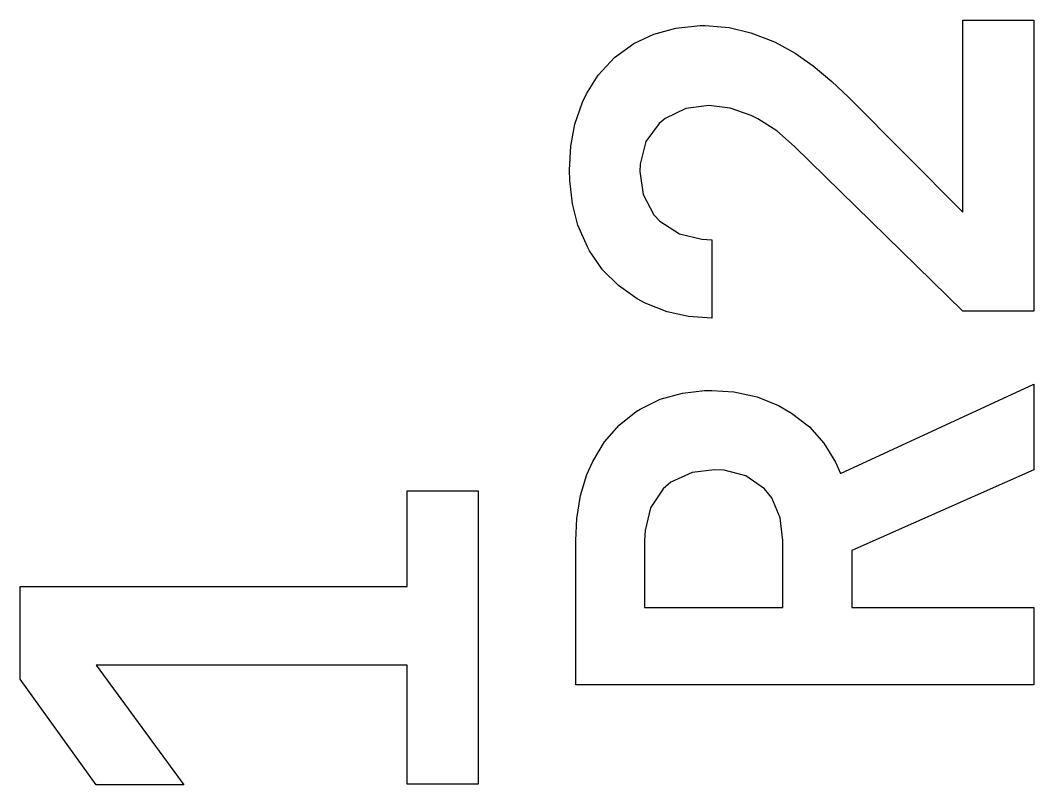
# Model space of a CAD drawing. Extents: x 0.7 to 11, y -6.1 to -1.6.
# Drawn here: x 4.9171 to 5.0061, y -5.3104 to -5.2432 of the extents above; entities that cross this region are included whole.
import ezdxf

# ---------------------------------------------------------------- set-up
doc = ezdxf.new("R2010")
doc.units = 0
doc.header["$MEASUREMENT"] = 0
doc.layers.add('BLACK', color=7, linetype='CONTINUOUS')

msp = doc.modelspace()

# ---------------------------------------------------------------- linework, layer by layer
at = {"layer": 'BLACK', "linetype": 'CONTINUOUS'}
for p, q in [((4.999871, -5.260084), (4.999871, -5.243208)), ((4.999871, -5.243208), (5.006102, -5.243208)), ((5.006102, -5.243208), (5.006102, -5.268767)), ((4.972721, -5.24442), (4.974663, -5.243893)), ((4.974663, -5.243893), (4.976781, -5.243676)), ((4.976781, -5.243676), (4.977226, -5.24367)), ((4.977226, -5.24367), (4.979332, -5.243842)), ((4.979332, -5.243842), (4.981252, -5.244299)), ((4.970956, -5.245256), (4.972721, -5.24442)), ((4.981252, -5.244299), (4.983178, -5.245041)), ((4.983178, -5.245041), (4.98337, -5.245131)), ((4.98337, -5.245131), (4.985128, -5.246101)), ((4.969254, -5.246494), (4.970956, -5.245256)), ((4.967836, -5.248024), (4.969254, -5.246494)), ((4.985128, -5.246101), (4.986726, -5.24722)), ((4.986726, -5.24722), (4.988358, -5.24858)), ((4.966793, -5.24967), (4.967836, -5.248024)), ((4.988358, -5.24858), (4.989813, -5.249968)), ((4.96578, -5.252339), (4.966446, -5.250393)), ((4.966446, -5.250393), (4.966793, -5.24967)), ((4.989813, -5.249968), (4.999871, -5.260084)), ((4.975532, -5.250969), (4.973728, -5.251831)), ((4.977553, -5.250709), (4.975532, -5.250969)), ((4.979418, -5.250922), (4.977553, -5.250709)), ((4.981284, -5.251564), (4.979418, -5.250922)), ((4.973728, -5.251831), (4.973178, -5.252286)), ((4.981866, -5.251856), (4.981284, -5.251564)), ((4.983515, -5.252937), (4.981866, -5.251856)), ((4.965429, -5.25426), (4.96578, -5.252339)), ((4.973178, -5.252286), (4.972027, -5.25387)), ((4.985072, -5.254286), (4.983515, -5.252937)), ((4.972027, -5.25387), (4.971521, -5.255862)), ((4.965312, -5.256343), (4.965429, -5.25426)), ((4.999881, -5.268767), (4.985072, -5.254286)), ((4.965336, -5.257295), (4.965312, -5.256343)), ((4.971521, -5.255862), (4.971495, -5.256507)), ((4.971495, -5.256507), (4.971782, -5.258532)), ((4.965571, -5.259327), (4.965336, -5.257295)), ((4.966053, -5.261209), (4.965571, -5.259327)), ((4.971782, -5.258532), (4.972734, -5.260316)), ((4.972734, -5.260316), (4.973235, -5.260853)), ((4.973235, -5.260853), (4.974968, -5.261971)), ((4.966879, -5.263123), (4.966053, -5.261209)), ((4.974968, -5.261971), (4.976953, -5.262448)), ((4.976953, -5.262448), (4.977812, -5.262488)), ((4.977812, -5.262488), (4.977812, -5.269383)), ((4.967079, -5.263481), (4.966879, -5.263123)), ((4.968223, -5.265126), (4.967079, -5.263481)), ((4.969612, -5.266529), (4.968223, -5.265126)), ((4.971245, -5.26769), (4.969612, -5.266529)), ((4.97196, -5.268078), (4.971245, -5.26769)), ((4.973879, -5.268828), (4.97196, -5.268078)), ((4.975769, -5.269233), (4.973879, -5.268828)), ((5.006102, -5.268767), (4.999881, -5.268767)), ((4.977812, -5.269383), (4.975769, -5.269233)), ((4.98913, -5.283047), (5.006102, -5.275191)), ((5.006102, -5.275191), (5.006102, -5.28271)), ((4.973284, -5.276511), (4.975239, -5.275968)), ((4.975239, -5.275968), (4.977159, -5.275753)), ((4.977159, -5.275753), (4.977832, -5.275739)), ((4.977832, -5.275739), (4.979762, -5.275862)), ((4.979762, -5.275862), (4.98179, -5.276298)), ((4.98179, -5.276298), (4.983666, -5.277046)), ((4.971514, -5.277373), (4.973284, -5.276511)), ((4.983666, -5.277046), (4.984832, -5.277719)), ((4.969666, -5.278786), (4.971182, -5.277583)), ((4.971182, -5.277583), (4.971514, -5.277373)), ((4.984832, -5.277719), (4.986389, -5.278942)), ((4.968389, -5.280248), (4.969666, -5.278786)), ((4.986389, -5.278942), (4.987673, -5.28038)), ((4.96735, -5.28197), (4.968389, -5.280248)), ((4.987673, -5.28038), (4.988686, -5.282034)), ((4.966847, -5.283114), (4.96735, -5.28197)), ((4.988686, -5.282034), (4.98913, -5.283047)), ((4.966288, -5.28497), (4.966847, -5.283114)), ((4.976077, -5.282936), (4.974209, -5.283805)), ((4.978053, -5.2827), (4.976077, -5.282936)), ((4.978893, -5.282741), (4.978053, -5.2827)), ((4.980811, -5.28323), (4.978893, -5.282741)), ((4.982447, -5.284374), (4.980811, -5.28323)), ((5.006102, -5.28271), (4.990111, -5.289787)), ((4.974209, -5.283805), (4.973553, -5.284374)), ((4.951052, -5.292969), (4.951052, -5.284555)), ((4.951052, -5.284555), (4.957283, -5.284555)), ((4.957283, -5.284555), (4.957283, -5.310326)), ((4.965962, -5.286993), (4.966288, -5.28497)), ((4.973553, -5.284374), (4.972429, -5.286065)), ((4.983077, -5.28516), (4.982447, -5.284374)), ((4.983836, -5.286934), (4.983077, -5.28516)), ((4.972429, -5.286065), (4.971949, -5.288057)), ((4.96587, -5.288932), (4.965962, -5.286993)), ((4.984063, -5.288932), (4.983836, -5.286934)), ((4.971949, -5.288057), (4.971908, -5.288932)), ((4.96587, -5.301615), (4.96587, -5.288932)), ((4.971908, -5.288932), (4.971908, -5.294807)), ((4.984063, -5.294807), (4.984063, -5.288932)), ((4.990111, -5.289787), (4.990111, -5.294807)), ((4.917051, -5.301095), (4.917051, -5.292969)), ((4.917051, -5.292969), (4.951052, -5.292969)), ((4.971908, -5.294807), (4.984063, -5.294807)), ((4.990111, -5.294807), (5.006102, -5.294807)), ((5.006102, -5.294807), (5.006102, -5.301615)), ((4.951052, -5.299864), (4.923734, -5.299864)), ((4.923734, -5.299864), (4.931436, -5.310383)), ((4.951052, -5.310326), (4.951052, -5.299864)), ((4.923734, -5.310383), (4.917051, -5.301095)), ((5.006102, -5.301615), (4.96587, -5.301615)), ((4.931436, -5.310383), (4.923734, -5.310383)), ((4.957283, -5.310326), (4.951052, -5.310326))]:
    msp.add_line(p, q, dxfattribs=at)

doc.saveas('drawing.dxf')
